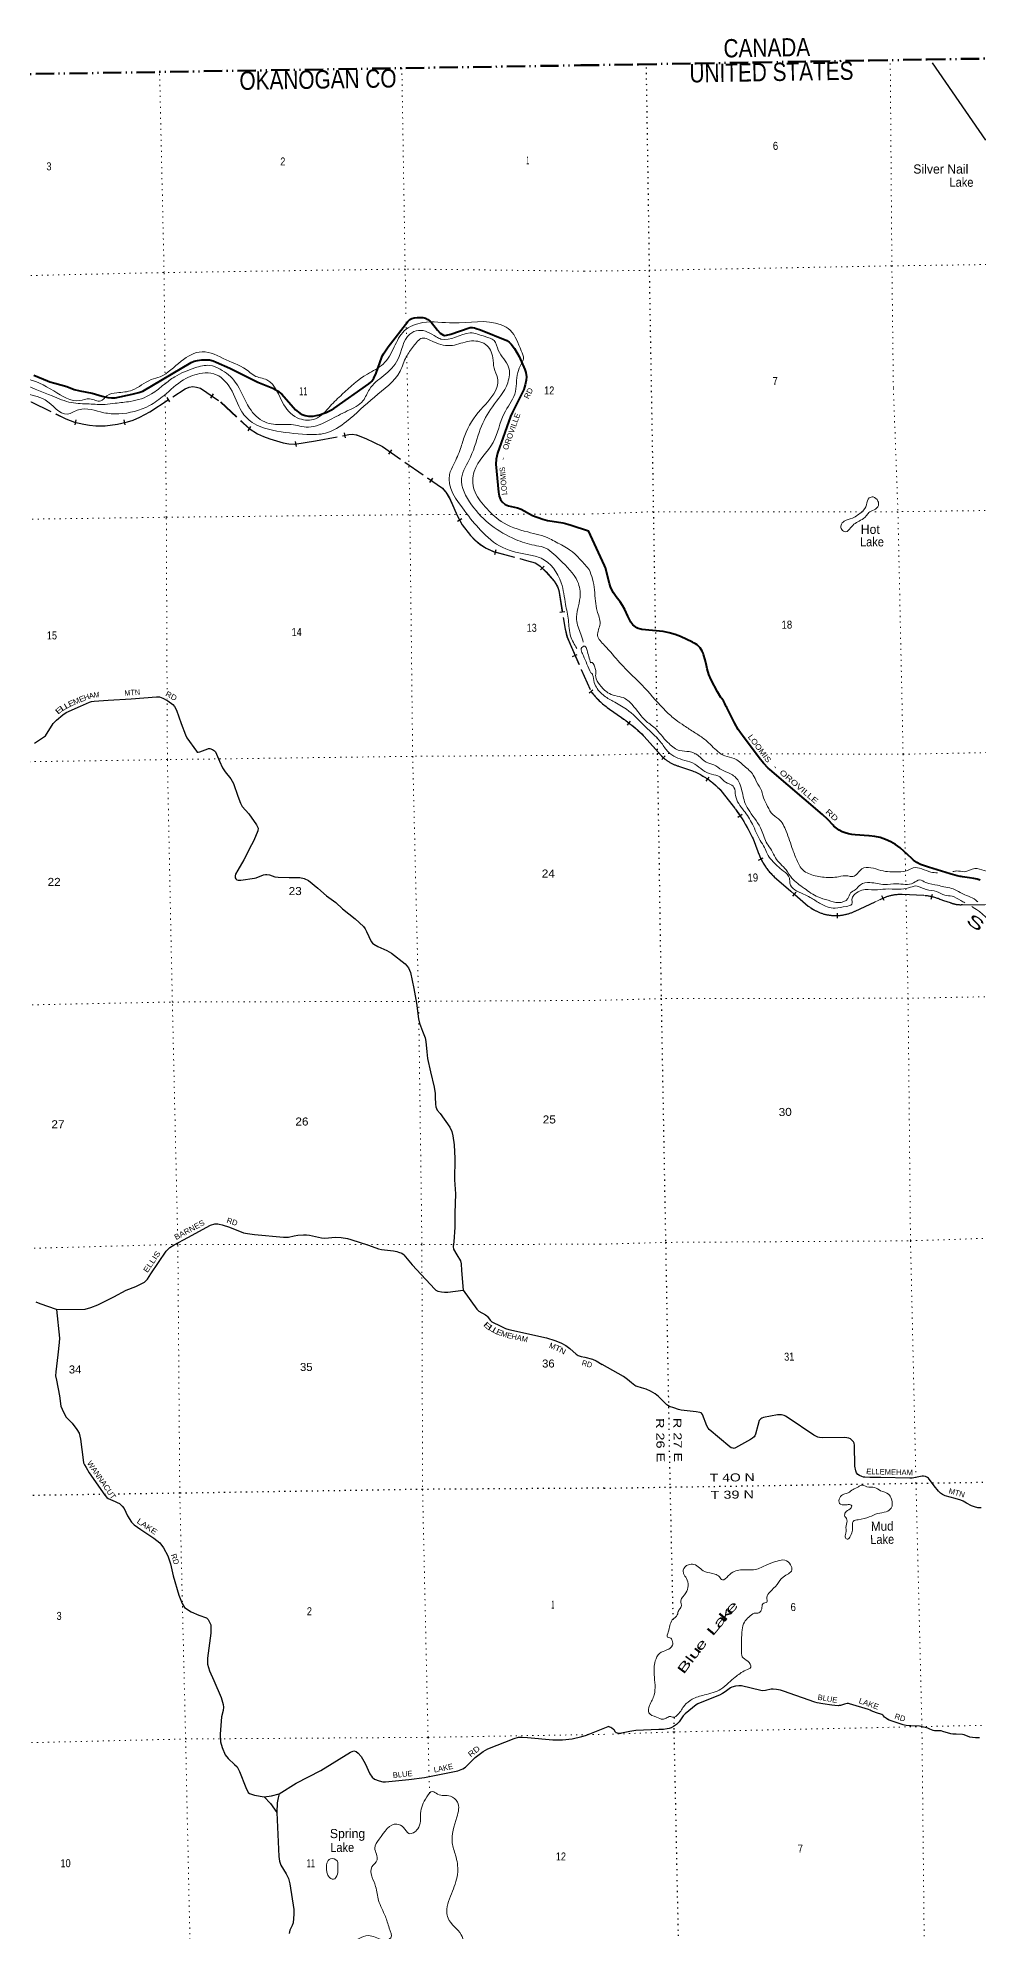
# Model space of a CAD drawing. Header units: feet. Extents: x 242557 to 489137, y 368785 to 557307.
# Drawn here: x 351951 to 372517, y 513863 to 555278 of the extents above; entities that cross this region are included whole.
import ezdxf
from ezdxf.enums import TextEntityAlignment as Align

# ---------------------------------------------------------------- set-up
doc = ezdxf.new("R2010")
doc.units = ezdxf.units.FT
doc.header["$LTSCALE"] = 80
for name, pattern in [('DASH_DOUBLE_DOT', [9.2, 5, -1.2, 0.3, -1.2, 0.3, -1.2]), ('DOTTED', [1.5, 0.3, -1.2]), ('LONG_DASHED', [7.5, 6, -1.5])]:
    doc.linetypes.add(name, pattern=pattern)
for name, color, linetype, lineweight in [('10', 7, 'DASH_DOUBLE_DOT', 60), ('26', 7, 'Continuous', 40), ('27', 7, 'Continuous', 25), ('29', 7, 'Continuous', 25), ('30', 7, 'Continuous', 35), ('34', 7, 'Continuous', 25), ('39', 7, 'Continuous', 13), ('41', 7, 'Continuous', 13), ('6', 7, 'DOTTED', 25), ('63', 7, 'Continuous', 25), ('7', 7, 'DOTTED', 13)]:
    doc.layers.add(name, color=color, linetype=linetype, lineweight=lineweight)
doc.layers.add('12', color=7, linetype='Continuous')

msp = doc.modelspace()

# ---------------------------------------------------------------- linework, layer by layer
at = {"layer": '10', "lineweight": 70}
msp.add_line((333505.81, 554197.9), (363828.11, 554677.3), dxfattribs=at)
at = {"layer": '10'}
msp.add_lwpolyline([(363828.11, 554677.3), (365089, 554698.15), (366352.17, 554719.11), (367615.34, 554740.14), (368878.5, 554761.24), (370141.66, 554782.43), (371404.83, 554803.68), (372667.99, 554825)], dxfattribs=at)
at = {"layer": '26'}
for points in [[(351861.14, 547899.77), (352159.12, 547772.94), (352211.26, 547756.32), (352324.49, 547727.29), (352582.52, 547654.55), (352747.71, 547587.87), (352870.49, 547560.41), (353135.65, 547509.05), (353354.57, 547436.86), (353477.8, 547412.05), (353563.33, 547400.64), (353642.05, 547405.57), (354010.45, 547480.91), (354159.23, 547520.46), (354245.58, 547551.86), (355303.21, 548177.55), (355372.41, 548206.61), (355443.69, 548223.72), (355526.38, 548232.28), (355595.15, 548235.34), (355707.69, 548232.91), (355785.84, 548209.46), (355852.66, 548185.31), (356148.01, 548053.03), (356763.77, 547744.39), (357087.36, 547614.63), (357195.76, 547560.42), (357283.71, 547482.6), (357588.83, 547144.16), (357680.46, 547066.87), (357728.93, 547041.19), (357795.17, 547018.38), (357868.64, 547004.1), (357917.11, 547001.25), (357971.98, 547004.81), (358038.99, 547016.22), (358111.69, 547034.77), (358193.67, 547058.31), (358257.1, 547083.27), (358299.87, 547103.24), (358369.73, 547138.9), (358426.04, 547173.85), (359186.6, 547706.64), (359232.93, 547745.88), (359254.32, 547768.7), (359297.79, 547835.02), (359348.57, 547940.14), (359471.56, 548292.28), (359488.12, 548326.45), (359513.78, 548367.82), (359615.01, 548517.35), (360041.46, 549073.13), (360089.73, 549113.88), (360128.22, 549136.7), (360178.11, 549150.97), (360244.02, 549157.65), (360310.7, 549163.8), (360373.42, 549159.52), (360431.87, 549146.69), (360481.11, 549119.4), (360521.68, 549089.63), (360554.47, 549056.82), (360638.58, 548949.83), (360695.25, 548881.19)], [(360695.25, 548881.19), (360746.93, 548818.6), (360784, 548793.05), (360821.78, 548776.52), (360847.44, 548770.82), (360887.36, 548773.67), (360986.02, 548794.63), (361381.55, 548935.18), (361409.85, 548941.28), (361436.93, 548942.71), (361459.74, 548942.71), (361499.66, 548934.15), (361541, 548922.74), (361634.87, 548893.17), (362206.86, 548658.6), (362262.37, 548618.91), (362305.14, 548576.12), (362376.42, 548484.82), (362479.81, 548311.5), (362604.51, 548025.5), (362625.54, 547960.1), (362635.88, 547865.73), (362633.02, 547788.71), (362613.07, 547686), (362577.72, 547585.03), (362329.38, 547091.16), (362287.3, 546993.24), (362006.67, 546193.27), (361974.4, 546065.54), (361970.63, 545949.89), (362024.03, 545339.95), (362042.83, 545252.45), (362069.92, 545182.55), (362084.17, 545159.73), (362108.41, 545126.92), (362170.25, 545073.52), (362245.26, 545041.33), (362438.3, 544999.41), (362523.26, 544965.73), (362768.46, 544828.79), (362996.56, 544748.91), (363099.21, 544717.52), (363201.32, 544703.51), (363429.95, 544666.17), (363492.67, 544651.9), (363541.64, 544639.41), (363613.02, 544617.09), (363992.79, 544493.05)], [(365113.25, 542347.73), (365082.56, 542358.35), (365049.99, 542373.6), (365019.2, 542392.18), (364990.51, 542413.87), (364964.25, 542438.43), (364940.7, 542465.61), (364920.12, 542495.1), (364902.74, 542526.58), (364852.58, 542629.37), (364787.59, 542772.67), (364787.25, 542773.4), (364740.73, 542859.43), (364685.48, 542940.12), (364602.38, 543048.22), (364582.98, 543072.12), (364539.48, 543134.54), (364502.75, 543201.17), (364473.18, 543271.27), (364451.1, 543344.07), (364365.64, 543681.61), (364345.66, 543739.37), (363992.79, 544493.05)], [(372562.9, 536854), (372493.83, 536875.7), (372422.87, 536890.05), (372331.43, 536906.9), (372174.51, 536928.47), (372149.77, 536931.87), (372124.51, 536936.31), (372059.21, 536947.76), (371955.22, 536975.64), (371929.97, 536982.41), (371905.22, 536990.04), (371428.4, 537137.1), (371341.79, 537163.27), (371258.38, 537198.34), (371179.1, 537241.94), (371104.81, 537293.59), (371058.21, 537332.43), (370981.29, 537404.19), (370810.09, 537561.15), (370711.04, 537633.36), (370604.99, 537694.82), (370493.1, 537744.85), (370376.59, 537782.92), (370256.73, 537808.59), (370134.86, 537821.6), (370128.99, 537821.9), (369826.28, 537847.41), (369752.92, 537852.69), (369680.51, 537865.6), (369609.85, 537886.01), (369541.71, 537913.69), (369476.84, 537948.35), (369415.95, 537989.59), (369359.7, 538036.98), (369343.2, 538052.93), (369233.39, 538177.54), (369111.16, 538289.98), (369109.91, 538291.01), (367958.32, 539271.44), (367921.13, 539305.41), (367820.01, 539411.74), (367730.55, 539528.05), (367360.82, 540019.91), (367318.9, 540078.05), (367270.82, 540149.35), (367189.59, 540293.28), (367017.32, 540628.83), (367004.52, 540653.78), (366993.79, 540678.83), (366978.42, 540714.72), (366946.13, 540772.54), (366925.72, 540801.49), (366908.04, 540826.56), (366892.82, 540851.49), (366816.84, 540975.84), (366679.35, 541236.75), (366628.27, 541354.49), (366589.78, 541476.93), (366573.28, 541550.18), (366547.15, 541672.26), (366513.5, 541790.42), (366502.29, 541821.89), (366483.55, 541862.35), (366460.68, 541900.64), (366433.93, 541936.32), (366403.6, 541969.02), (366370.02, 541998.36), (366333.55, 542024.03), (366319.6, 542031.81), (366294.71, 542045.7), (366269.6, 542057.52), (366006.21, 542181.51), (365887.46, 542229.61), (365760.37, 542266.4), (365630.14, 542289.69), (365163.25, 542338.47), (365138.31, 542341.07), (365113.25, 542347.73)]]:
    msp.add_lwpolyline(points, dxfattribs=at)
at = {"layer": '29'}
msp.add_line((371513.92, 554733.06), (372681.78, 553038.95), dxfattribs=at)
for points in [[(351879.96, 539850.97), (352115.39, 540012.78), (352286.4, 540277.64), (352356.55, 540350.63), (352493.59, 540467.73), (352571.85, 540520.23), (352882.99, 540657.9), (353080.33, 540749.43), (353121.59, 540762.39), (353181.01, 540769.2), (353486.79, 540787.52), (353990.21, 540822.46)], [(353990.21, 540822.46), (354541.89, 540860.75), (354610.33, 540861.73), (354683.62, 540834.23), (354796.69, 540773.94), (354903.5, 540692.13), (354940.15, 540650.87), (354984.26, 540569.88), (355088.52, 540282.9), (355178.73, 540028.26), (355208.13, 539967.88), (355418.41, 539672.61), (355437.17, 539656.18), (355455.49, 539652.73), (355493.26, 539656.48), (355665.61, 539727.3), (355682.25, 539731.81), (355712.02, 539731.81), (355766.99, 539712.32), (355812.8, 539681.39), (355833.41, 539658.65), (355923.79, 539454.54), (355991.44, 539306.65), (356048.5, 539222.14), (356170.1, 539068.29), (356229.82, 538969.56), (356328.03, 538688.64), (356385.4, 538536.57), (356422.39, 538462.3), (356565.57, 538300.66), (356732.78, 538066.26), (356765.6, 537993.38), (356762.67, 537928.83), (356672.85, 537720.6), (356625.67, 537627.91)], [(356625.67, 537627.91), (356458.77, 537300.08), (356326.36, 537073.64), (356271.38, 536982.66), (356263.99, 536950.56), (356269.07, 536901.8), (356282.31, 536879.51), (356300.63, 536862.31), (356332.7, 536852), (356388.35, 536853.35), (356685.43, 536895.55), (356728.68, 536906.05), (356886.98, 536967.74)], [(356886.98, 536967.74), (356928.21, 536975.77), (356960.27, 536976.91), (357019.82, 536967.74), (357133.68, 536926.44), (357207.64, 536917.32), (357447.45, 536912.42), (357684.04, 536912.73), (357777.39, 536892.35), (357867.27, 536848.56), (358076.28, 536678.23), (358263.97, 536508.52), (358465.93, 536365.1), (358617.29, 536227.72), (358893.87, 536003.47), (359071.46, 535839.83), (359108.67, 535787.4), (359137.9, 535732.73), (359240.36, 535508.41), (359269, 535477.99), (359296.49, 535450.49), (359389.8, 535399.33), (359580.5, 535317.55), (359684.88, 535253.92), (359983.72, 535025.65), (360056.9, 534937.1), (360104.52, 534835.7), (360176.15, 534479.98), (360235.77, 534164.69), (360276.78, 533816.35), (360299.01, 533726.1), (360361.15, 533550.27), (360423.36, 533406.09), (360439.32, 533325.94), (360455.43, 533098.97), (360474.44, 532954.04), (360538.19, 532660.99), (360618, 532327.51), (360638.66, 532186.79), (360641.51, 532107.2), (360647.83, 531950.72), (360658.97, 531890.93), (360684.47, 531822.37), (360751.6, 531747.46), (360965.16, 531450.42), (361005.13, 531354.82), (361028.04, 531263.14), (361056.91, 531060.35), (361070.04, 530765.25), (361060.28, 530296.31), (361087.53, 529989.09), (361069.85, 529570.67), (361072.8, 529259.4), (361051.43, 528942.05), (361032.62, 528840.59), (361038.7, 528778.32), (361111.15, 528655.05), (361193.71, 528527.75), (361211.27, 528460.14), (361215.23, 528315.52), (361250.14, 527882.98)], [(352360.45, 527458.69), (352984.09, 527471.09), (353112.35, 527503.3), (353261.79, 527562.17), (353612.67, 527738.17), (353878.42, 527883.82), (354093.3, 527960.72), (354279.93, 528061.87), (354349.18, 528124.41), (354422.3, 528243.85), (354760.14, 528739.21), (354839.33, 528816.57), (354928.68, 528878.75), (355228.89, 529036.54), (355729.93, 529305.59), (355819.64, 529332.25), (355883.77, 529332.25), (355918.31, 529329.92), (355979.97, 529313.92), (356142.8, 529261.3), (356446.07, 529140.15), (356538.84, 529121.4), (356688.9, 529103.88), (357322.4, 529043.51), (357384.01, 529041.18), (357432.11, 529045.77), (357553.3, 529069.89), (357633.66, 529087.02), (357757.35, 529096.19), (357824.69, 529096.28), (357890.19, 529089.31), (358156.49, 529027.7), (358226.89, 529022.85), (358458.21, 529039.96), (358586.48, 529034.31), (358723.34, 529013.8), (358799.49, 528995.34), (359180.39, 528866.45), (359404.18, 528787.92), (359467.57, 528775.61), (359726.62, 528745.41), (359800.42, 528732.92), (359841.65, 528718.02), (359910.36, 528690.52), (359937.85, 528673.33), (359957.1, 528654.55), (360134.51, 528440.37), (360630.68, 527904.95), (360657.04, 527883.76), (360695.98, 527865.42), (360780.3, 527846.39), (360847.15, 527840.21), (360915.93, 527842.41), (361250.14, 527882.98)], [(361250.14, 527882.98), (361550.25, 527465.43), (361592.72, 527426.32), (361740.36, 527343.96), (361770.13, 527321.04), (361782.62, 527309.17), (361841.03, 527224.3), (361854.88, 527213.32), (361882.36, 527192.69), (362074.76, 527094.14), (362180.55, 527048.6), (362253.41, 527025.38), (363078.76, 526842.81), (363258.9, 526785.88), (363388.13, 526729.76), (363497.1, 526671.28), (363586.11, 526606.55), (363726.14, 526481.05), (363765.77, 526455.03), (363831.5, 526432.92), (363917.49, 526418.71), (364085.37, 526372.29), (364160.06, 526337.7), (364293.86, 526255.4)], [(352360.45, 527458.69), (352000.5, 527581.83), (351916.78, 527623.61)], [(352360.45, 527458.69), (352420.64, 526831.76), (352414.6, 526741.16), (352389.35, 526470.3), (352343.48, 526096.34), (352338.18, 526006.66), (352359.04, 525916.45), (352424.64, 525574.88), (352456.23, 525346.49), (352507.67, 525213.66), (352570.78, 525106.01), (352699.89, 524972.66), (352804.68, 524833.24), (352851.24, 524757.56), (352882.89, 524623.06), (352942.86, 524175.41), (352952.1, 524105.6), (352968.13, 524066.64), (353006.99, 524005.81), (353074.66, 523889.42), (353414.68, 523398.45), (353458.29, 523351.55), (353489.75, 523327.68), (353641.37, 523263.06), (353685.04, 523241.54), (353733.14, 523214.03), (353794.87, 523160.05), (353840.7, 523105.08), (353913.58, 522947.86), (354001.03, 522811.71), (354058.64, 522747.82), (354206.09, 522648.84), (354486.85, 522460.98), (354614.87, 522355.61), (354701.91, 522245.61), (354791.2, 522073.03), (354849.3, 521899.22), (354913.16, 521638.5), (355031.1, 521210.04), (355105.03, 521030.88), (355159.74, 520945.31), (355301.12, 520848.35), (355470.93, 520773.64), (355636.41, 520719.17), (355677.12, 520682.77), (355731.37, 520565.56), (355732.75, 520383.64), (355659.94, 519833.82), (355663.9, 519701.56), (355705.52, 519554.91), (355797.91, 519344.73), (355956.54, 518972.89), (356002.88, 518819.17), (356007.46, 518759.58), (356002.88, 518688.52), (355967.18, 518548.42), (355937.51, 518172.45), (355947.91, 518000.94), (355981, 517877.36), (356048.69, 517716.74), (356113.78, 517638.91), (356253.03, 517511.63), (356309.8, 517457.76), (356363.83, 517354.01), (356500.28, 517006.41), (356552.58, 516896.24), (356582.81, 516873.04), (356692.03, 516840.75), (356902.45, 516800.42)], [(369596.3, 524659.09), (369121.01, 524654.49), (369044.84, 524660.59), (369007.8, 524669.65), (368964.17, 524686.95), (368922.19, 524709.19), (368362.42, 525091.39), (368305.63, 525128.46), (368276.81, 525144.11), (368248.01, 525153.18), (368213.43, 525158.12), (368164.04, 525159.77), (368125.35, 525157.29), (367822.42, 525097.98), (367789.5, 525084.81), (367767.27, 525072.45), (367746.7, 525053.51), (367730.22, 525032.09), (367697.29, 524926.65), (367644.61, 524735.54), (367636.39, 524700.96), (367618.27, 524676.24), (367585.35, 524648.24), (367539.24, 524616.93), (367209.97, 524432.41), (367182.83, 524423.36), (367157.29, 524425.82), (367116.97, 524438.19), (367084.85, 524458.77), (366635.41, 524836.05), (366614.01, 524862.41), (366584.35, 524920.06), (366485.57, 525163.88), (366467.49, 525191.9), (366457.61, 525200.14), (366432.89, 525210.01), (366347.28, 525223.19), (366024.59, 525256.14), (365966.18, 525270.16), (365859.96, 525308.86), (365763.67, 525341), (365729.1, 525359.12), (365708.49, 525374.76), (365524.1, 525559.27), (365487.91, 525590.59), (365451.69, 525615.3), (365352.88, 525671.3), (365254.13, 525715.8), (365155.31, 525750.38), (365059.86, 525775.11), (365026.93, 525786.64), (365010.43, 525796.51), (364937.99, 525855.81), (364845.8, 525928.3), (364760.19, 525994.2), (364293.86, 526255.4)], [(372584.48, 523120.18), (372509.57, 523125.95), (372435.48, 523145.72), (372371.27, 523168.77), (372259.32, 523228.08), (372192.65, 523265.17), (372140.78, 523287.39), (372015.66, 523326.93), (371794.23, 523387.08), (371766.24, 523396.97), (371739.07, 523412.6), (371697.09, 523441.45), (371653.46, 523485.08), (371554.68, 523603.7), (371429.56, 523768.44), (371406.52, 523788.24), (371363.7, 523807.98), (371324.2, 523816.25), (371291.26, 523814.57), (371113.46, 523781.62), (371072.31, 523771.77), (371021.26, 523768.44), (370389.06, 523788.21), (370145.4, 523788.21), (370040.88, 523790.72), (370011.24, 523795.66), (369974.18, 523807.98), (369919.05, 523828.61), (369888.57, 523854.11), (369859.78, 523886.27), (369842.47, 523933.19), (369822.72, 524032.04), (369816.13, 524493.32), (369806.28, 524537.85), (369789.79, 524565.81), (369747.01, 524613.63), (369723.96, 524630.11), (369691.03, 524644.93), (369643.29, 524656.47), (369596.3, 524659.09)], [(370448.55, 518572.55), (370431.44, 518589.29), (370414.16, 518599.99), (370295.62, 518639.53), (370177.07, 518685.66), (370156.49, 518696.38), (370117.8, 518712.02), (369702.91, 518837.23), (369682.33, 518839.71), (369651.05, 518839.71), (369590.96, 518830.64), (369506.16, 518801.82), (369474.06, 518796.06), (369457.59, 518794.41), (369380.21, 518796.06), (369314.36, 518804.28), (369123.38, 518837.23), (368995.77, 518857.85), (368945.56, 518870.18), (368260.66, 519114.01), (368193.15, 519132.16), (368109.19, 519146.96), (368033.45, 519156.88), (367990.65, 519153.55), (367865.52, 519127.19), (367811.18, 519122.28), (367766.74, 519127.19), (367338.68, 519226.04), (367280.23, 519228.55), (367206.96, 519219.45), (367132.06, 519197.25), (367102.42, 519182.42), (367075.25, 519166.73), (366983.05, 519100.83), (366927.9, 519063.8), (366857.93, 519028.34), (366548.4, 518903.13), (366388.71, 518833.98), (366350.83, 518810.87), (366186.19, 518685.66), (366110.46, 518619.8), (366067.65, 518573.63), (365975.45, 518441.84), (365919.48, 518385.86), (365856.91, 518342.99), (365804.23, 518313.37), (365758.13, 518296.86), (365712.86, 518286.19), (365633, 518277.09), (365534.22, 518270.5), (365033.71, 518250.73), (364895.41, 518230.96), (364717.6, 518191.42), (364694.97, 518186.93), (364673.56, 518186.11), (364651.34, 518186.11), (364631.99, 518191.42), (364610.18, 518198.47), (364602.77, 518203.41), (364585.89, 518217.78), (364552.96, 518263.91), (364538.56, 518276.72), (364507.27, 518302.26), (364486.69, 518314.62), (364424.55, 518338.99)], [(372547.09, 518088.44), (372461.47, 518088.44), (372393.13, 518095.85), (372336.35, 518108.21), (372212.03, 518153.52), (372178.29, 518160.93), (372033.41, 518174.11), (371965.89, 518174.11), (371921.46, 518180.7), (371743.65, 518233.42), (371705.76, 518241.66), (371664.62, 518246.6), (371565.83, 518246.6), (371531.24, 518253.19), (371459.62, 518283.67), (371414.37, 518299.31), (371293.33, 518333.1), (371236.56, 518345.44), (371045.57, 518352.03), (371006.03, 518355.33), (370946.76, 518361.92), (370908.89, 518368.51), (370874.35, 518378.39), (370571.41, 518477.24), (370535.99, 518496.19), (370543.4, 518490.44), (370511.29, 518511.02), (370472.63, 518543.14), (370448.55, 518572.55)], [(357230.67, 516863.22), (357599.98, 517097.85), (358137.49, 517375), (358786.81, 517777.52), (358861.36, 517803.84), (358910.35, 517789.7), (358957.56, 517753.42), (359023.35, 517682.62), (359109.88, 517533.08), (359214.36, 517304.72), (359264.47, 517230.86), (359315.17, 517187.53), (359415.64, 517148.35), (359498.1, 517125.43), (359551.84, 517126.99), (360068.31, 517177.75), (360404.55, 517220.34), (361138.05, 517368.37), (361249.51, 517412.73), (361302.96, 517450.88), (361517.63, 517659.45), (361687.76, 517794.67), (361789.62, 517851.59), (362371.48, 518076.2), (362466.51, 518104.08), (362530.64, 518108.67), (362663.12, 518100.58), (363217.69, 518048.27), (363428.49, 518049.08), (363636.86, 518068.67), (363849.93, 518117.83), (363927.82, 518143.05), (364023.97, 518182.03), (364424.55, 518338.99)], [(356902.45, 516800.42), (357060.45, 516822.72), (357230.67, 516863.22)], [(357230.67, 516863.22), (357230.67, 516863.22), (357203.07, 516779.35), (357183.42, 516671.18), (357180.64, 516456.92)], [(356902.45, 516800.42), (357039.62, 516656.97), (357180.64, 516456.92)], [(357180.64, 516456.92), (357221.78, 515498.85), (357235.17, 515390.45), (357265.64, 515304.83), (357382.4, 515114.88), (357432.15, 515012.29), (357464.65, 514900.65), (357551.26, 514338.46), (357551.36, 514231.65), (357537.51, 514045.09), (357516.08, 513987.06), (357459.64, 513884.65), (357444.6, 513813.2)]]:
    msp.add_lwpolyline(points, dxfattribs=at)
at = {"layer": '34'}
for p, q in [((364050.73, 540983.67), (364092.96, 541016.4)), ((364845.25, 540245.88), (364911.91, 540334.15)), ((365596.58, 539489.61), (365668.26, 539573.85)), ((366571.88, 539015.6), (366633.48, 539107.47)), ((367263.37, 538233.23), (367355.33, 538294.69)), ((367716.57, 537291.28), (367815.67, 537340.4)), ((368463.62, 536504.49), (368535.79, 536588.31)), ((370458.44, 536409.03), (370411.86, 536509.36)), ((371492.76, 536440.15), (371518.81, 536547.65)), ((369442.97, 536021.79), (369439.02, 536132.33))]:
    msp.add_line(p, q, dxfattribs=at)
at = {"layer": '34', "lineweight": 13}
for p, q in [((364456.98, 540590.82), (364715.4, 540407.8)), ((365964.55, 539345.79), (366268.86, 539244.19)), ((366891.64, 538815.46), (367207.58, 538406.22)), ((368055.17, 536926.76), (368798.75, 536286.54)), ((369829.18, 536175.88), (370456.72, 536467.22)), ((370853.13, 536547.06), (371360.6, 536519.3)), ((372173.31, 536317.13), (372725.7, 536310.37))]:
    msp.add_line(p, q, dxfattribs=at)
at = {"layer": '34', "linetype": 'LONG_DASHED', "lineweight": 13}
msp.add_lwpolyline([(351800, 547313.83), (352562.35, 546938.6), (352748.36, 546870.92), (352952.46, 546827.05), (353078.47, 546803.98), (353216.76, 546790.59), (353422.34, 546789.59), (353689.62, 546821.83), (353910.49, 546877.95), (354035.35, 546913.32), (354182.56, 546975.8), (354402.74, 547093.93), (355175.71, 547599.63), (355262.1, 547631.84), (355337.94, 547645.22), (355422.7, 547636.3), (355507.22, 547614.76), (355946.86, 547309.57), (356570.78, 546729.78), (356754.28, 546612.08), (356883.64, 546554.06), (357021.93, 546500.51), (357318.58, 546413.48), (357441.26, 546393.4), (357573.32, 546388.54), (358025.38, 546456.1), (358755.43, 546598.73), (358821.92, 546605.38), (358915.6, 546587.53), (359122.92, 546511.13), (359485.72, 546334.38), (360796.44, 545424.78), (360871.7, 545340.17), (360949.39, 545214.48), (361119.22, 544828.29), (361230.81, 544623.89), (361411.21, 544391.29), (361511.85, 544289.18), (361627.83, 544191), (361752.74, 544110.66), (361912.27, 544038.44), (362635.39, 543844.85), (362824.35, 543791.01), (362861.28, 543769.26), (362937.11, 543720.17), (363068.14, 543592.21), (363240.45, 543389.92), (363311.83, 543273.88), (363343.39, 543191.4), (363481.97, 542341.07), (363521.49, 542176.03), (363590.26, 542010.64), (364050.95, 540978.61)], dxfattribs=at)
at = {"layer": '34', "linetype": 'LONG_DASHED'}
for points in [[(364050.8, 540979.36), (364055.02, 540973.93), (364075.46, 540948.14), (364096.34, 540922.97), (364117.59, 540897.99), (364139.17, 540873.48), (364161.37, 540849.22), (364184, 540825.57), (364206.86, 540802.23), (364230.34, 540779.13), (364253.99, 540756.59), (364278.11, 540734.43), (364302.83, 540712.76), (364327.6, 540691.5), (364352.85, 540670.61), (364378.69, 540650.22), (364404.58, 540630.24), (364430.81, 540610.73), (364457.62, 540591.72), (364716.03, 540408.7), (364763.22, 540376.72), (364809.44, 540343.83), (364855.11, 540310.13), (364900.68, 540275.71), (364945.27, 540240.38), (364989.03, 540204.43), (365032.71, 540167.74), (365075.39, 540130.16), (365117.26, 540091.95), (365158.85, 540052.73), (365191.63, 540020.86), (365215.01, 539998.92), (365581.42, 539578.12), (365593, 539566.68), (365604.8, 539555.55), (365616.8, 539544.6), (365628.99, 539533.72), (365641.39, 539523.17), (365653.91, 539512.89), (365666.64, 539502.68), (365679.55, 539492.79), (365692.61, 539483.17), (365705.92, 539473.68), (365719.31, 539464.51), (365732.82, 539455.48), (365746.6, 539446.72), (365760.44, 539438.28), (365774.48, 539430.04), (365788.59, 539422), (365802.96, 539414.22), (365817.33, 539406.71), (365831.96, 539399.46), (365846.61, 539392.48), (365861.44, 539385.68), (365876.33, 539379.22), (365891.36, 539373.03), (365906.45, 539367.04), (365921.75, 539361.36), (365937.11, 539355.9), (365952.53, 539350.76), (365964.89, 539346.84), (366269.25, 539245.22), (366298.73, 539232.76), (366327.73, 539219.7), (366356.51, 539206.13), (366385.33, 539192.16), (366413.69, 539177.59), (366441.68, 539162.59), (366469.69, 539147.17), (366497.26, 539131.15), (366524.45, 539114.69), (366551.59, 539097.65), (366578.19, 539080.25), (366604.64, 539062.52), (366630.81, 539044.1), (366656.45, 539025.32), (366681.86, 539006.04), (366706.97, 538986.49), (366731.79, 538966.27), (366756.15, 538945.85), (366780.21, 538924.74), (366803.8, 538903.45), (366827.18, 538881.66), (366850.01, 538859.49), (366872.47, 538836.89), (366892.47, 538816.18), (367208.46, 538406.88), (367247.08, 538353.84), (367284.27, 538300.22), (367320.55, 538245.94), (367356.45, 538190.9), (367390.92, 538135.27), (367424.26, 538079.29), (367457.22, 538022.55), (367488.76, 537965.23), (367519.16, 537907.55), (367548.89, 537848.89), (367577.25, 537790.16), (367594.46, 537753.64), (367700.88, 537477.45), (367700.88, 537477.45)], [(367700.88, 537477.45), (367700.88, 537477.45), (367707.5, 537458.62), (367715.69, 537436.36), (367724.36, 537414.2), (367733.32, 537392.16), (367742.75, 537370.4), (367752.47, 537348.76), (367762.56, 537327.32), (367773.13, 537306), (367783.98, 537284.96), (367795.21, 537263.95), (367806.82, 537243.33), (367818.81, 537222.71), (367831.18, 537202.5), (367843.84, 537182.39), (367856.77, 537162.58), (367870.17, 537142.89), (367883.95, 537123.58), (367897.92, 537104.48), (367912.37, 537085.48), (367926.99, 537066.88), (367941.99, 537048.49), (367957.47, 537030.38), (367973.03, 537012.58), (367988.98, 536994.98), (368005.39, 536977.68), (368021.89, 536960.67), (368038.67, 536943.97), (368055.91, 536927.58), (368799.45, 536287.39), (368812.84, 536276.93), (368826.41, 536266.84), (368840.17, 536256.96), (368854.11, 536247.18), (368868.22, 536237.77), (368882.44, 536228.64), (368896.86, 536219.61), (368911.43, 536210.94), (368926.12, 536202.56), (368941.06, 536194.35), (368956.04, 536186.49), (368971.12, 536178.78), (368986.45, 536171.38), (369001.81, 536164.31), (369017.35, 536157.49), (369032.94, 536150.88), (369048.76, 536144.56), (369064.55, 536138.53), (369080.58, 536132.81), (369096.59, 536127.34), (369112.77, 536122.12), (369128.98, 536117.24), (369145.3, 536112.65), (369161.65, 536108.28), (369178.18, 536104.26), (369194.74, 536100.46), (369211.35, 536097.01), (369227.99, 536093.77), (369244.72, 536090.97), (369261.49, 536088.36), (369278.23, 536086.04), (369295.08, 536084), (369311.95, 536082.32), (369328.93, 536080.92), (369345.81, 536079.72), (369362.79, 536078.94), (369379.74, 536078.43), (369396.72, 536078.14), (369413.6, 536078.19), (369430.64, 536078.6), (369447.6, 536079.2), (369464.5, 536080.22), (369481.38, 536081.37), (369498.36, 536082.94), (369515.16, 536084.77), (369531.94, 536086.88), (369548.82, 536089.28), (369565.51, 536092.06), (369582.2, 536094.99), (369598.83, 536098.33), (369615.5, 536101.87), (369631.93, 536105.74), (369648.39, 536109.95), (369664.76, 536114.37), (369681.09, 536119.05), (369697.23, 536124.13), (369713.44, 536129.42), (369729.46, 536134.97), (369745.37, 536140.85), (369761.12, 536146.99), (369776.84, 536153.41), (369792.47, 536160.01), (369807.9, 536167.01), (369823.26, 536174.21), (369828.71, 536176.87), (370456.28, 536468.23), (370472.77, 536475.06), (370489.31, 536481.48), (370505.97, 536487.61), (370522.79, 536493.59)], [(370522.79, 536493.59), (370539.69, 536499.17), (370556.61, 536504.41), (370573.7, 536509.51), (370590.86, 536514.19), (370608.04, 536518.56), (370625.44, 536522.67), (370642.75, 536526.44), (370660.16, 536530.01), (370677.72, 536533.2), (370695.22, 536536.04), (370712.83, 536538.6), (370730.43, 536540.92), (370748.19, 536542.87), (370765.83, 536544.56), (370783.64, 536545.87), (370801.33, 536546.91), (370819.14, 536547.66), (370836.89, 536548.06), (370853.16, 536548.16), (371360.69, 536520.4), (371381.26, 536518.1), (371401.65, 536515.35), (371421.99, 536512.24), (371442.43, 536508.88), (371462.7, 536505.08), (371482.82, 536500.93), (371503.03, 536496.53), (371523.07, 536491.68), (371542.96, 536486.48), (371562.93, 536480.92), (371582.61, 536475.03), (371602.28, 536468.91), (371621.91, 536462.31), (371641.26, 536455.39), (371660.56, 536448.12), (371679.73, 536440.63), (371698.85, 536432.66), (371703.45, 536430.69), (371760.51, 536410.55), (371905.8, 536362.71), (371914.85, 536358.85), (371923.89, 536355.22), (371933, 536351.76), (371942.2, 536348.38), (371951.44, 536345.22), (371960.69, 536342.24), (371970.04, 536339.33), (371979.43, 536336.66), (371988.83, 536334.17), (371998.35, 536331.8), (372007.85, 536329.63), (372017.38, 536327.58), (372027, 536325.71), (372036.58, 536324.06), (372046.23, 536322.55), (372055.87, 536321.17), (372065.61, 536319.99), (372075.28, 536318.97), (372085.04, 536318.14), (372094.76, 536317.46), (372104.53, 536316.94), (372114.27, 536316.62), (372124.02, 536316.47), (372133.77, 536316.45), (372143.55, 536316.65), (372153.33, 536316.98), (372163.07, 536317.51), (372172.76, 536318.15), (372173.23, 536318.23), (372725.75, 536311.47)]]:
    msp.add_lwpolyline(points, dxfattribs=at)
at = {"layer": '34', "lineweight": 13}
for points in [[(365190.87, 540020.06), (365214.22, 539998.16), (365580.62, 539577.37)], [(367593.45, 537753.21), (367699.85, 537477.07), (367704.97, 537462.67)], [(371703.05, 536429.66), (371760.15, 536409.51), (371905.41, 536361.68)]]:
    msp.add_lwpolyline(points, dxfattribs=at)
for centre, radius, start, end in [((365534.91, 542129.6), 1878.77, 217.63834, 234.98827), ((362903.61, 537700.68), 3257.47, 45.3995, 56.20685), ((366240.53, 540237.38), 933.33, 225.00416, 252.80051), ((365567.4, 537558.54), 1825.78, 43.50598, 67.40594), ((364190.71, 536183.01), 3747.55, 24.77104, 36.38747), ((368987.7, 537918.74), 1361.48, 198.92922, 226.76922), ((370851.91, 535529.11), 1017.96, 89.9313, 112.84368), ((371236.28, 535345.4), 1180.47, 66.70817, 83.9545), ((372128.55, 536875.79), 560.45, 246.53691, 274.58039), ((369401.9, 537050.06), 973.01, 231.69237, 296.04839)]:
    msp.add_arc(centre, radius, start, end, dxfattribs=at)
at = {"layer": '39'}
for points in [[(333597.76, 547801.03), (334417.6, 547985.02), (334883.71, 548190.48), (335507.85, 548641.3), (335926.41, 548912.86), (336428.34, 549098.66), (336771.81, 549154.45), (337906.2, 549210), (338418.18, 549065.86), (338793.18, 549146.44), (339125.63, 549362.03), (339306.84, 549546.99), (339678.12, 549736.85), (340215.96, 549882.64), (340700.26, 549958.79), (341147.92, 549918.98), (341552.14, 549941.27), (342306.88, 550187.53), (343330.22, 550462.14), (343483.04, 550521.14), (343809.61, 550463.3), (344186.05, 550450.76), (344743.06, 550272.88), (345074.08, 550188.78), (345348.51, 550101.81), (346089.74, 549653.37), (346648.2, 549382.37), (347118.7, 549304.43), (347369.12, 549330.48), (347591.55, 549335.86), (347962.94, 549388.03), (348498.55, 549416.36), (349140.53, 549237.74), (349510.9, 548963.91), (349760.55, 548518.18), (350029.02, 548032.23), (350305.22, 547700.29), (350619.42, 547526.85), (350903.82, 547579.73), (351185.29, 547691.29), (351396.16, 547789.64), (351660.51, 547700.48), (352261.15, 547448.35), (352684.21, 547298.82), (353075.06, 547270.3), (353421.16, 547257.3), (353643.24, 547284.95), (353972.35, 547324.33), (354439.09, 547489.31), (354712.99, 547697.94), (354943.05, 547863.39), (355386.51, 548058.87), (355712.15, 548112.42), (355935.19, 548032.09), (356269.76, 547749.77), (356580.03, 547177.39), (356914.4, 546876.7), (357103.3, 546826.9), (357493.83, 546818.62), (357866.89, 546763.5), (358335.77, 546920.41), (358719.09, 547116.52), (359065.54, 547342.45), (359201.29, 547589.49), (359516.21, 547891.89), (359824.38, 548238.72), (360086.78, 548797.47), (360277.68, 548879.32), (360662.13, 548741.36), (360768.42, 548690.33), (361409.3, 548823.5), (361732.17, 548743.33), (361929.75, 548655.19), (362022.03, 548443.98), (362248.27, 548072.81), (362227.28, 547730.31), (361891.47, 547208.93), (361627.97, 546721.03), (361412.93, 546108.33), (361217.84, 545643.74), (361437.2, 545063.91), (361871, 544612.86), (362397.63, 544306.96), (362810.27, 544177.53), (363003.05, 544137.91), (363367.42, 543859.94), (363757.11, 543383.93), (363808.98, 543038.47), (363731.54, 542553.38), (363827.56, 542230.87), (363880.82, 542057.54)], [(363741.32, 541921.8), (363603.71, 542186.99), (363553.7, 542542.6), (363493.76, 542885.91), (363397.5, 543354.2), (362956.22, 543896.26), (362692.16, 543967.19), (362119.22, 544128.63), (361629.86, 544510), (361291.73, 544922.01), (360955.61, 545726.85), (361049.2, 545953.01), (361195.61, 546295.38), (361286.34, 546576.17), (361639.56, 547148.43), (361986.13, 547627.46), (362007.11, 547840.37), (361928.99, 548051.8), (361903.17, 548282.23), (361740.88, 548573.38), (361391.87, 548643.03), (361017.06, 548550.31), (360607.26, 548627.14), (360357.2, 548708.41), (360169.79, 548531.45), (360009.49, 548302.26), (359872.76, 547988.38), (359311.14, 547419.05), (358704.4, 546889.53), (358243.15, 546631.5), (357834.95, 546605.09), (357083.06, 546697.01), (356635.41, 546866.41), (356411.31, 547099.93), (356162.68, 547610.47), (355797.66, 547930.95), (355548.63, 547945.42), (355136.27, 547795.44), (354710.65, 547456.96), (354390.46, 547233.45), (353719.62, 547055.27), (353393.59, 547078.7), (352842.38, 547143.28), (352595.04, 547048.43), (352108.21, 547359.6), (351878.86, 547446.63), (351224.23, 547527.87), (350841.83, 547402.64), (350513.87, 547419.97), (350068.13, 547727.08), (349757.62, 548054.46), (349347.27, 548819.71), (348746.36, 549219.65), (348482.51, 549276.41), (348103.57, 549189.7), (347525.43, 549164.78), (347285.05, 549142.93), (346929.99, 549080.88), (346420.5, 549194.68), (345806.32, 549537.73), (345274.3, 549930.61), (344755.56, 550119.19), (344081.72, 550264.93), (343346.32, 550336.85), (343066.97, 550219.25), (342634.67, 550050.74), (341768.7, 549802.81), (341593.76, 549735.37), (340652.21, 549796.09), (339841.92, 549609.73), (339244.09, 549288.9), (338702.54, 548991.19), (338442.97, 548902.23), (337975.71, 548901.25), (337176.05, 549073.44), (336834.26, 549033.96), (336419.42, 548942.47), (335541.9, 548532.47), (335227.13, 548219.96), (334687.98, 547897.99), (334301.1, 547801.04), (334023.59, 547695.61), (333800.23, 547619.35), (333607.43, 547557.34)], [(364007.33, 543646.1), (363582.51, 544077.81), (363288.59, 544247.51), (363145.84, 544322.3), (362666.18, 544468.94), (362082.06, 544699.06), (361735.24, 545019.81), (361492.85, 545388.71), (361492.65, 545793.67), (361909.61, 546429.66), (362148.64, 547060.95), (362380.76, 547485.6), (362448.31, 547956.37), (362520.28, 548141.71), (362573.07, 548259.94), (362523.89, 548431.31), (362284.29, 548881.24), (362084.19, 549001.73), (361035.73, 549042.61), (360370.13, 549048.77), (359966.33, 548868.54), (359745.79, 548517.45), (359504.23, 548142.78), (359159.68, 547924.98), (358608.26, 547481.33), (358343.27, 547220.19), (358019.85, 546943.99), (357673.9, 546946.87), (357331.37, 547251.49), (356960.02, 547796.72), (356684.29, 547889.66), (356558.55, 547984.15), (356068.03, 548236.72), (355541.41, 548411.01), (355083.39, 548205.67), (354623.39, 547866.67), (354430.19, 547803.01), (354013.05, 547569.94), (353680.15, 547514.3), (353460.68, 547448.22), (353324.86, 547336.84), (353083.44, 547381.79), (352863.54, 547344.05), (352297.94, 547554.19), (351664.6, 547828.11), (351066.36, 547794.78), (350816.5, 547732.3), (350485.73, 547800.2), (350153.61, 548216.34), (350080.88, 548467.01)], [(369985.63, 544911.97), (370074.82, 545062.01), (370135.56, 545215.32), (370220.1, 545235.81), (370325.8, 545145.65), (370336.42, 545050.9), (370241.79, 544953.29), (370123.86, 544893.47), (370069.12, 544819.19), (369946.04, 544724.86), (369828.33, 544656.96), (369727.57, 544561.2), (369618.5, 544473.32), (369534.16, 544521.59), (369519.44, 544618.25), (369584.03, 544702.91), (369768.54, 544772.62), (369880.23, 544838.34), (369985.63, 544911.97)], [(364007.33, 543646.1), (364083.5, 543440.76), (364146.82, 542956.61), (364183.1, 542738.89), (364246.77, 542460.99), (364194.71, 542205.28), (364344.26, 541989.59), (364678.84, 541609.41), (365226.96, 541055.13), (365685.15, 540551.8), (365905.08, 540359.62), (366087.45, 540231.47), (366312.61, 540085.89), (366513.33, 539949.98), (366692.23, 539789.42), (366979.37, 539572.16), (367182.72, 539515.16), (367404.24, 539347.28), (367599.97, 539150.62), (367671.46, 539000.25), (367778.02, 538812.1), (367842.47, 538602.97), (367936.76, 538422.68), (367993.18, 538322.6), (368151.24, 538196.03), (368320.04, 537922.05), (368462.84, 537518.19), (368564.54, 537263.23), (368714.08, 537047.54), (368840.68, 536983.09), (369151.43, 536915.89), (369462.79, 536927.56), (369664.75, 536947.37), (369774.29, 536931.14), (369975.63, 537098.55), (370390.97, 537065.58), (370773.92, 537034.06), (370971.62, 537065.92), (371094.05, 537120.7), (371486.14, 537030.7), (371631.38, 537013.53)], [(364040.6, 541607.34), (363964.5, 541878.6), (363930.92, 541957.06), (363902.32, 541974.85), (363868.16, 541960.16), (363832.36, 541921.15), (363839.37, 541860.51), (363883.37, 541761.96), (363959, 541580.87), (364045, 541386.08)], [(372508.38, 536378.63), (372497.11, 536389.66), (372182.84, 536553.03), (371936.61, 536671.74), (371769.61, 536705.64), (371630.89, 536742.32), (371376.15, 536800.13), (371234.81, 536858.99), (371104.91, 536792.78), (370734.75, 536772.64), (370469.85, 536755.36), (370150.66, 536799.29), (369945.32, 536751.26), (369830.71, 536643), (369727.23, 536573.46), (369665.73, 536448.44), (369467.49, 536362.18), (369235.17, 536414.53), (369014.52, 536485.4), (368715.8, 536673.46), (368442.44, 536898.61), (368316.15, 537077.19), (368082.24, 537341.83), (367996.76, 537509.38), (367901.86, 537650.38), (367780.56, 537946.38), (367520.52, 538355.91), (367424.7, 538531.27), (367341.37, 538846.5), (367276.03, 539018.64), (367085.13, 539189.4), (366910.98, 539263.55), (366733.78, 539376.04), (366568.16, 539434.24), (366402.41, 539573.33), (366197.42, 539664.84), (365992.22, 539687.59), (365757.28, 539838.96), (365619.7, 539984.88), (365475.42, 540154.88), (365260.17, 540327), (364948.63, 540692.67), (364752.15, 540845.08), (364572.73, 540888.75), (364419.09, 540953.35), (364244.44, 541122.52), (364152.57, 541302.03), (364153.66, 541413.29), (364134.83, 541511.86), (364050.12, 541614), (364040.53, 541607.29)], [(372226.86, 536357.31), (372136.1, 536406.17), (371947.19, 536502.16), (371788.61, 536524.15), (371610.25, 536604.25), (371380.23, 536646.55), (371153.29, 536725.34), (370996.42, 536682.67), (370780.43, 536654.57), (370494.7, 536658.96), (370254.2, 536638.29), (369976.72, 536636.84), (369819.18, 536543.6), (369760.65, 536459.1), (369752, 536327.42), (369631.73, 536279.68), (369391.71, 536240.82), (369050.61, 536346.84), (368844.6, 536476.75), (368698.95, 536545.6), (368398.83, 536786.21), (368389.86, 536895.16), (368260.12, 537051.4), (368002.67, 537287.09), (367901.54, 537434), (367845.31, 537567.96), (367750.14, 537719.07), (367582.64, 538076.51), (367392.46, 538372.67), (367211.54, 538701.43), (367176.34, 538882.48), (367070.96, 538960.51), (366990.99, 538996.77), (366866.37, 539112.7), (366686.58, 539170.52), (366493.78, 539260.34), (366320.15, 539391.12), (366099.23, 539472.09), (365737.82, 539656.43), (365592.89, 539850.68), (365440.5, 540020.47), (365205.7, 540242.62), (364827.79, 540590.31), (364529.4, 540766.25), (364315.07, 540904.02), (364134.6, 541139.77), (364093.6, 541310.55), (364069.72, 541370.57), (364045, 541386.08)], [(371966.99, 537039.49), (372044.1, 537054.89), (372212.33, 537037.7), (372447.8, 537106.64), (372652.91, 537063.83), (372839.46, 537040.9), (373032.35, 537115.14), (373150.13, 537090.97), (373264.77, 537016.2), (373492.15, 536747.32), (373714.89, 536623.94), (374030.6, 536506.27), (374453.32, 536400.65), (374870.54, 536375.8), (375195.44, 536422.09), (375197.39, 536426.17), (375411.92, 536421.94), (375575.07, 536236.83), (375765.04, 535910.66), (375970.85, 535716.2), (376207.83, 535589.04), (376523.13, 535155.93), (376630.23, 535050.69), (376950.9, 534769.33), (377124.99, 534651.14), (377358.22, 534394.5), (377623.26, 534168.76), (377897.3, 534095.46), (377979.53, 534117.98)], [(378381.98, 530812.07), (378295.73, 530856.25), (378221.02, 530999.82), (378045.94, 531185.17), (377649.85, 531607.19), (377605.67, 531668.68), (377597.29, 531755.41), (377525.08, 531880.85), (377411.34, 531968.77), (377297.41, 532139.59), (377216.19, 532299.17), (377079.18, 532576.54), (376878.45, 532888.59), (376597.66, 533164.1), (376292.91, 533426.82), (375752.44, 533717.53), (375211.88, 533935.44), (374861.99, 534067.51), (374511.02, 534240.01), (374382.56, 534347.75), (374292.39, 534539.44), (374219.75, 534681.05), (374101.47, 534850.09), (374034.12, 534973.56), (373684.68, 535378.37), (373392.47, 535550.43), (373091.94, 535730.35), (372931.21, 535833.18), (372411.48, 536257.92), (372376.62, 536276.69)], [(369629.34, 523187.82), (369484.65, 523220.3), (369491.55, 523341.82), (369580.6, 523421.07), (369672.96, 523451.89), (369780.38, 523525.58), (369898.31, 523585.39), (369960.2, 523619.42), (370082.72, 523582.3), (370253.29, 523566.7), (370384.82, 523495.44), (370558.97, 523421.29), (370620.52, 523315.78), (370617.74, 523115.51), (370506.38, 523037.67), (370319.04, 522998.22), (370136.72, 522922.5), (369895.22, 522863.38), (369786.83, 522826.07), (369766.6, 522748.67), (369771.58, 522637.59), (369722.39, 522506.83), (369667.54, 522436.59), (369616.13, 522465.53), (369625.59, 522566.9), (369627.31, 522730.74), (369648.11, 522862.75), (369596.84, 522962.47), (369631.24, 523040.25), (369738.39, 523124.04), (369751.38, 523168.88), (369677.81, 523193.18), (369629.34, 523187.82)], [(365827.2, 520674.34), (365937.7, 520784.51), (365967.62, 520878.34), (366022.15, 520960.71), (366014.61, 521091.95), (366125.58, 521260.78), (366139.46, 521576.62), (366075.73, 521688.13), (366067.72, 521760.72), (366180.09, 521877.01), (366301.44, 521884.34), (366536.49, 521728.93), (366758.74, 521674.28), (366859.69, 521610.28), (366922.19, 521545.24), (367051.45, 521635.7), (367321.5, 521764.35), (367641.32, 521773.01), (367893.78, 521876.92), (368124.58, 521957.99), (368288.1, 521978.6), (368416.5, 521872.88), (368441.67, 521764.36), (368251.33, 521609.56), (368117.92, 521446.19), (367962.31, 521280.2), (367896.61, 521161.13), (367895.19, 521062.01), (367811.14, 521023.33), (367783.73, 520911.37), (367721.16, 520826.76), (367620.17, 520815.94), (367502.84, 520733.89), (367404.48, 520624.05), (367356.41, 520450.86), (367342.08, 520228.03), (367339.84, 520007.55), (367357.77, 519866.48), (367477.91, 519766.6), (367544.1, 519638.97), (367434.49, 519571.29), (367205.63, 519417.47), (367059.01, 519294.19), (366892.47, 519158.23), (366529.26, 519029.08), (366260.34, 518934.84), (366097.79, 518801.01), (365951.24, 518598.87), (365851.48, 518541.57), (365776.05, 518559.74), (365696.05, 518521.18), (365619.67, 518498.89), (365484.79, 518543.76), (365314.09, 518640.25), (365332.17, 518798.47), (365431.3, 519031.69), (365431.74, 519472.54), (365456.17, 519772.49), (365551, 519938.86), (365711.06, 520013.98), (365829.88, 520116.28), (365827.19, 520217.32), (365774.92, 520278.59), (365721.81, 520295.35), (365739.2, 520403), (365771.82, 520547.46), (365827.2, 520674.34)], [(360275.18, 508474.17), (360361.92, 508836.63), (360497.77, 508945.99), (360755.1, 509049.09), (360715.81, 509234.77), (360528.38, 509582.23), (360353.9, 509745.63), (360284.36, 509795.2), (360003.07, 509803.11), (359608.74, 509795.13), (359537.81, 509933.77), (359423.57, 510387.62), (359524.22, 510680.71), (359475.62, 510945.22), (359377.78, 511123.95), (358993.78, 511624.35), (358999.99, 511745.93), (359035.31, 511946.92), (359009.04, 512076.11), (358943.99, 512226.98), (358838.42, 512251.71), (358647.11, 512196.18), (358237, 512554.45), (358162.33, 512804.4), (358292.31, 513162.72), (358815.42, 513605.94), (359221.62, 513761.9), (359522.4, 513671.27), (359669.37, 513716.01), (359637.77, 513928.14), (359550.84, 514186), (359403.85, 514534.06), (359338.41, 514840.84), (359256.97, 515266.84), (359369.89, 515420.4), (359321.38, 515678.84), (359415.41, 515876.66), (359800.71, 516206.44), (359949.53, 516131.74), (360064.85, 515999.85), (360261.54, 516100), (360321.02, 516439.04), (360457.06, 516797.45), (360582.62, 516918.81), (360692.77, 516859.73), (360974.63, 516815.38), (361130.37, 516686.12), (361115.25, 516355.86), (361014.7, 515795.5), (361085.67, 515523.23), (361135.84, 515157.5), (361018.97, 514736.61), (360896.5, 514285.26), (360922.9, 514147.98), (361209.74, 513781.77), (361273.82, 513432.45), (361193.03, 512771.16), (361007.01, 511721.54), (361083.97, 511585.02), (361276.2, 511450.23), (361605.52, 511345.86), (361699.91, 511128.61), (361775.24, 510836.16), (361636.9, 510364.32), (361613.5, 510177.69), (361686.7, 510022.89), (361766.65, 509823.64), (361874.49, 509521.55), (362017.72, 509155.2), (361995.35, 508901.77), (361876.17, 508499.06)], [(358264.87, 515195.18), (358270.61, 515347.13), (358351.99, 515447.57), (358496.36, 515399.13), (358508.82, 515247.46), (358504.92, 515107.69), (358415.61, 514997), (358309.41, 515062.22), (358284.39, 515110.43), (358264.87, 515195.18)]]:
    msp.add_spline(points, degree=3, dxfattribs=at)
at = {"layer": '6'}
for points in [[(365254.24, 554630.89), (365321.99, 550193.02), (365413.79, 544911.47), (365491.1, 540152.12)], [(365494.11, 539966.79), (365499.72, 539621.67), (365583.49, 534261.04), (365680.67, 528929.08), (365776.37, 523576.86), (365841.48, 520667.67)], [(364338.49, 523552.46), (360364.97, 523526.41), (355054.33, 523442.25), (353690.7, 523421.68)], [(364338.49, 523552.46), (365776.37, 523576.86), (371158.24, 523661.99), (376530.15, 523740.79), (379360.17, 523789.64)], [(353427.55, 523417.71), (349731.51, 523361.95), (344408.65, 523283.67), (339041.45, 523194.6), (334256.2, 523146.71)], [(365865.56, 518540.18), (365862.05, 518220.32), (365973.24, 512894.81), (365974.48, 512848.33), (366122.82, 508568.42)]]:
    msp.add_lwpolyline(points, dxfattribs=at)
at = {"layer": '63'}
for p, q in [((354837.07, 547317.74), (354776.52, 547410.3)), ((355731.82, 547397.37), (355794.9, 547488.23)), ((352765.48, 546815.59), (352788.72, 546923.73)), ((353862.56, 546813.67), (353835.32, 546920.87)), ((356551.43, 546682.2), (356611.15, 546775.3)), ((357604.08, 546342.08), (357587.73, 546451.47)), ((358677.24, 546532), (358656.03, 546640.56)), ((359630.77, 546172.25), (359693.83, 546263.12)), ((360524.49, 545552.04), (360587.55, 545642.91)), ((361127.12, 544708.44), (361224.2, 544761.44)), ((361948.11, 543976.57), (361976.72, 544083.41)), ((362944.9, 543641.97), (363022.18, 543721.11)), ((363369.89, 542714.83), (363479.06, 542732.62)), ((363643.06, 541744.41), (363744.06, 541789.5)), ((364006.68, 540949.08), (364048.91, 540981.81))]:
    msp.add_line(p, q, dxfattribs=at)
at = {"layer": '63', "linetype": 'LONG_DASHED'}
msp.add_lwpolyline([(351801.76, 547317.53), (352563.96, 546942.38), (352749.5, 546874.87), (352953.26, 546831.07), (353079.04, 546808.04), (353216.97, 546794.69), (353422.1, 546793.69), (353688.87, 546825.87), (353909.43, 546881.91), (354033.98, 546917.19), (354180.79, 546979.5), (354400.64, 547097.46), (355173.85, 547603.31), (355261.02, 547635.81), (355337.8, 547649.36), (355423.42, 547640.35), (355508.95, 547618.55), (355949.44, 547312.77), (356573.3, 546733.03), (356756.24, 546615.7), (356885.22, 546557.84), (357023.25, 546504.4), (357319.49, 546417.49), (357441.67, 546397.49), (357573.09, 546392.65), (358024.68, 546460.14), (358754.83, 546602.79), (358822.1, 546609.52), (358916.7, 546591.49), (359124.53, 546514.91), (359487.8, 546337.93), (360799.18, 545427.87), (360875, 545342.63), (360953.03, 545216.39), (361122.9, 544830.1), (361234.25, 544626.14), (361414.3, 544393.99), (361514.64, 544292.19), (361630.27, 544194.3), (361754.7, 544114.27), (361913.65, 544042.31), (362636.48, 543848.8), (362825.98, 543794.81), (362863.44, 543772.75), (362939.68, 543723.39), (363071.14, 543595.01), (363243.78, 543392.34), (363315.52, 543275.7), (363347.37, 543192.47), (363485.99, 542341.88), (363525.4, 542177.3), (363594.03, 542012.26), (364050.08, 540980.05)], dxfattribs=at)
at = {"layer": '7'}
for p, q in [((360006.01, 549068.11), (360012.81, 548714.85)), ((361608.17, 544852.53), (363986.73, 544860.69)), ((366316.85, 539619.53), (367693.71, 539615.92))]:
    msp.add_line(p, q, dxfattribs=at)
for points in [[(359912.39, 554615.39), (359983.81, 550221.36), (360003.09, 549219.7)], [(370595.53, 554720.07), (370630.62, 550290.33), (370663.39, 547609.76), (370763.45, 544912.82)], [(354733.57, 547709.69), (354711.48, 550145.87), (354612.99, 554531.61)], [(363899.02, 550174.55), (359983.81, 550221.36), (354699.38, 550143.66), (349387.23, 550027.08), (345644.07, 549940.48)], [(363899.02, 550174.55), (365321.99, 550193.02), (370630.62, 550290.33), (375177.23, 550352.93)], [(360020.67, 548306.66), (360087.35, 544843.09), (360148.94, 539561.39), (360278.49, 534201.74), (360350.75, 528883.75), (360364.97, 523526.41), (360485.41, 518101.83), (360518.02, 516878.83)], [(354776.67, 541032.14), (354760.04, 544791.07), (354735.74, 547470.9)], [(333982.56, 544467.5), (338760.78, 544578.06), (344098.99, 544579.62), (349427.01, 544716.69), (354760.04, 544791.07), (360101.45, 544847.36), (361338.27, 544851.6)], [(369980.17, 544912.62), (365413.79, 544911.47), (363986.73, 544860.69)], [(377108.07, 544989.78), (376153.8, 544984.03), (370763.45, 544912.82), (370165.6, 544912.67)], [(370763.45, 544912.82), (370876.13, 539607.57), (370934.06, 536783.68)], [(355005.53, 529191.77), (354891.93, 534187.3), (354783.49, 539490.57), (354777.6, 540822.4)], [(367983.7, 539615.16), (370876.13, 539607.57), (376200.73, 539713.4), (378340.88, 539749.13)], [(364073.81, 539585.51), (360148.94, 539561.39), (354783.49, 539490.57), (349525.41, 539409.22), (344192.94, 539298.4), (338816.65, 539273.99), (334050.47, 539169.69)], [(364073.81, 539585.51), (365499.72, 539621.67), (365766.43, 539620.97)], [(370936.53, 536662.99), (370985.62, 534269.88), (371037.57, 528962.98), (371158.24, 523661.99), (371287.65, 518336.97), (371345.48, 512961.48), (371451.07, 508657.4)], [(373862.48, 534324.84), (370985.62, 534269.88), (365583.49, 534261.04), (364162.34, 534222.54)], [(334122.17, 533888.14), (338878.58, 533970.02), (344256.95, 533990.41), (349545.25, 534080.31), (354891.93, 534187.3), (360278.49, 534201.74), (364162.34, 534222.54)], [(364250.39, 528888.32), (360350.75, 528883.75), (355012.48, 528886.23), (349638.08, 528740.36), (344327.82, 528631.9), (338965.66, 528609.73), (334180.94, 528527.42)], [(355420.68, 508393.6), (355297.35, 512716.63), (355182.11, 518066.37), (355054.33, 523442.25), (355012.48, 528886.23), (355011.01, 528950.79)], [(364250.39, 528888.32), (365680.67, 528929.08), (371037.57, 528962.98), (376370.36, 529141.83), (378672.79, 529182.3)], [(338751.77, 517751.58), (339153.74, 517773.95), (344480.43, 517866.46), (349771.02, 517938.17), (355182.11, 518066.37), (360485.41, 518101.83), (364427.35, 518169.51)], [(381140.04, 518496.48), (376672.93, 518446.46), (371287.65, 518336.97), (365862.05, 518220.32), (364427.35, 518169.51)]]:
    msp.add_lwpolyline(points, dxfattribs=at)

# ---------------------------------------------------------------- texts
at = {"layer": '10', "width": 0.85}
for s, p in [('CANADA', (366951.1, 554848.54)), ('UNITED STATES', (366206.77, 554301.96))]:
    msp.add_text(s, height=400, rotation=0.954, dxfattribs=at).set_placement(p)
at = {"layer": '12', "width": 0.85}
msp.add_text('OKANOGAN CO', height=400, rotation=0.928, dxfattribs=at).set_placement((356362.87, 554139.36))
at = {"layer": '27'}
for s, rotation, width, p in [('RD', 63.305, 1.05, (362681.09, 547367.67)), ('OROVILLE', 70.669, 1.05, (362227.62, 546251.85)), ('LOOMIS', 95.003, 0.95, (362218.53, 545283.32)), ('-', 75.821, 1.1, (362166.43, 546032.13)), ('LOOMIS', 306.932, 1.15, (367473.23, 539984.74)), ('-  OROVILLE', 319.59, 1.3, (368020.67, 539311.39)), ('RD', 317.59, 1.3, (369168.02, 538333.64))]:
    msp.add_text(s, height=120, rotation=rotation, dxfattribs=dict(at, width=width)).set_placement(p)
at = {"layer": '30'}
for s, rotation, width, p in [('E', 22.883, 1.15, (352936.15, 540762.61)), ('A', 15.11, 1.05, (353134.59, 540831.42)), ('M', 6.429, 0.75, (353241.42, 540848.45)), ('MTN', 3.97, 0.95, (354019.44, 540898.02)), ('RD', 331.933, 1.1, (354840.64, 540829.84)), ('E', 40.514, 1.65, (352456.39, 540525.82)), ('L', 33.855, 1.65, (352539.45, 540579.62)), ('L', 29.868, 1.5, (352619.55, 540623.4)), ('E', 25.868, 1.25, (352706.94, 540667.29)), ('M', 23.868, 1.05, (352815.31, 540713.92)), ('BARNES', 28.235, 1.1, (355293.13, 529150.49)), ('ELLIS', 55.706, 1.2, (354493.25, 528472.12)), ('E', 318.537, 1.7, (361749.56, 527056.95)), ('L', 325.103, 1.7, (361845.64, 526996.3)), ('L', 328.878, 1.55, (361930.83, 526946.2)), ('E', 335.878, 1.2, (362019.2, 526906.47)), ('H', 347.527, 0.8, (362356.37, 526808.02)), ('M', 347.527, 0.85, (362588.04, 526756.76)), ('T', 336.526, 1.35, (363301.27, 526557.23)), ('N', 331.779, 1.2, (363401.18, 526502.65)), ('RD', 344.544, 0.95, (363946.29, 526213.44)), ('WANNACUT', 304.704, 1.05, (353294.34, 523697.72)), ('LAKE', 326.213, 1.2, (354307.12, 522665.47)), ('RD', 38.478, 1.2, (361527.07, 517748.83)), ('LAKE', 11.41, 1.05, (360832.9, 517372.85))]:
    msp.add_text(s, height=120, rotation=rotation, dxfattribs=dict(at, width=width)).set_placement(p, align=Align.CENTER)
for s, rotation, p in [('H', 20.883, (353036.2, 540802.49)), ('RD', 342.091, (356182.7, 529324.5)), ('M', 339.709, (362132.03, 526866.57)), ('E', 346.527, (362253.59, 526830.57)), ('A', 347.527, (362467.58, 526783.42)), ('M', 339.462, (363186.91, 526604.7)), ('RD', 288.483, (354895.44, 521981.98)), ('BLUE', 5.613, (359935.32, 517235.02))]:
    msp.add_text(s, height=120, rotation=rotation, dxfattribs=at).set_placement(p, align=Align.CENTER)
for s, rotation, p in [('ELLEMEHAM', 358.624, (370067.75, 523860.09)), ('MTN', 344.803, (371862.14, 523441.17)), ('BLUE', 350.203, (369000.26, 518926)), ('RD', 341.928, (370677.82, 518516.15))]:
    msp.add_text(s, height=120, rotation=rotation, dxfattribs=at).set_placement(p)
at = {"layer": '30', "width": 1.1}
msp.add_text('LAKE', height=120, rotation=340.707, dxfattribs=at).set_placement((369894.23, 518855.18))
at = {"layer": '41'}
for s, p in [('Silver Nail', (371099.04, 552309.11)), ('Hot', (369950.09, 544426.89)), ('Spring', (358337.57, 515898.08))]:
    msp.add_text(s, height=200, dxfattribs=at).set_placement(p)
at = {"layer": '41', "width": 0.9}
for p in [(371892.05, 552020.78), (369935.13, 544153.74), (358346.48, 515594.58)]:
    msp.add_text('Lake', height=200, dxfattribs=at).set_placement(p)
at = {"layer": '41'}
for s, height, rotation, width, p in [('S', 250, 324.607, 1.7, (372389.88, 535824.54)), ('e', 200, 47.267, 1.95, (367192.47, 520877.88)), ('a', 200, 50.349, 1.9, (366938.87, 520575.97)), ('k', 200, 50.198, 2.05, (367067.28, 520733.32)), ('e', 200, 53.477, 1.7, (366528.46, 520068.12)), ('L', 200, 50.349, 1.9, (366799.52, 520410.14)), ('B', 200, 53.545, 1.75, (366169.32, 519594.03)), ('l', 200, 53.535, 1.45, (366287.23, 519749.2)), ('u', 200, 53.535, 1.85, (366394.41, 519891.17))]:
    msp.add_text(s, height=height, rotation=rotation, dxfattribs=dict(at, width=width)).set_placement(p, align=Align.CENTER)
for s, width, p in [('Mud', 0.95, (370174.61, 522616.74)), ('Lake', 0.9, (370159.65, 522328.63))]:
    msp.add_text(s, height=200, rotation=1, dxfattribs=dict(at, width=width)).set_placement(p)
at = {"layer": '6'}
for s, rotation, width, p in [('R 26 E', 271.024, 1.35, (365470.51, 525085.42)), ('R 27 E', 271.024, 1.35, (365849.35, 525088.72)), ('T 4O N', 0.906, 1.3, (366650.37, 523691.6)), ('T 39 N', 0.906, 1.35, (366666.55, 523316.65))]:
    msp.add_text(s, height=175, rotation=rotation, dxfattribs=dict(at, width=width)).set_placement(p)
at = {"layer": '7'}
for s, width, p in [('6', 0.9, (368029.13, 552826.48)), ('7', 0.9, (368022.08, 547681.78)), ('18', 0.9, (368218.5, 542350.49)), ('19', 0.9, (367473.73, 536819.07)), ('30', 1.1, (368156.58, 531690.99)), ('31', 0.85, (368276.61, 526339.81)), ('6', 0.9, (368416.86, 520862.98)), ('7', 0.9, (368573.67, 515579.97))]:
    msp.add_text(s, height=175, rotation=1.552, dxfattribs=dict(at, width=width)).set_placement(p)
for s, width, p in [('3', 0.85, (352137.67, 552380.1)), ('2', 0.85, (357252.06, 552486.46)), ('1', 0.4, (362634.83, 552511.89)), ('11', 0.65, (357665.04, 547460.9)), ('12', 0.85, (363024.41, 547477.29)), ('15', 0.85, (352147.4, 542119.26)), ('14', 0.85, (357500.28, 542192.25)), ('13', 0.85, (362641.96, 542285.97)), ('22', 1.1, (352163.12, 536727.51)), ('24', 1.1, (362972.56, 536910.46)), ('23', 1.1, (357435.86, 536526.75)), ('27', 1.1, (352246.63, 531425.98)), ('26', 1.1, (357583.07, 531485.66)), ('25', 1.1, (362993.83, 531530.41)), ('34', 1.05, (352627.62, 526062.19)), ('35', 1.05, (357685.01, 526116.76)), ('36', 1.05, (362980.26, 526191.65)), ('1', 0.4, (363182.67, 520920.51)), ('3', 0.85, (352359.77, 520671.52)), ('2', 0.85, (357834.59, 520773.01)), ('10', 0.85, (352446.4, 515261.86)), ('11', 0.65, (357829.29, 515262.09)), ('12', 0.85, (363280.19, 515408.52))]:
    msp.add_text(s, height=175, dxfattribs=dict(at, width=width)).set_placement(p)

doc.saveas('drawing.dxf')
